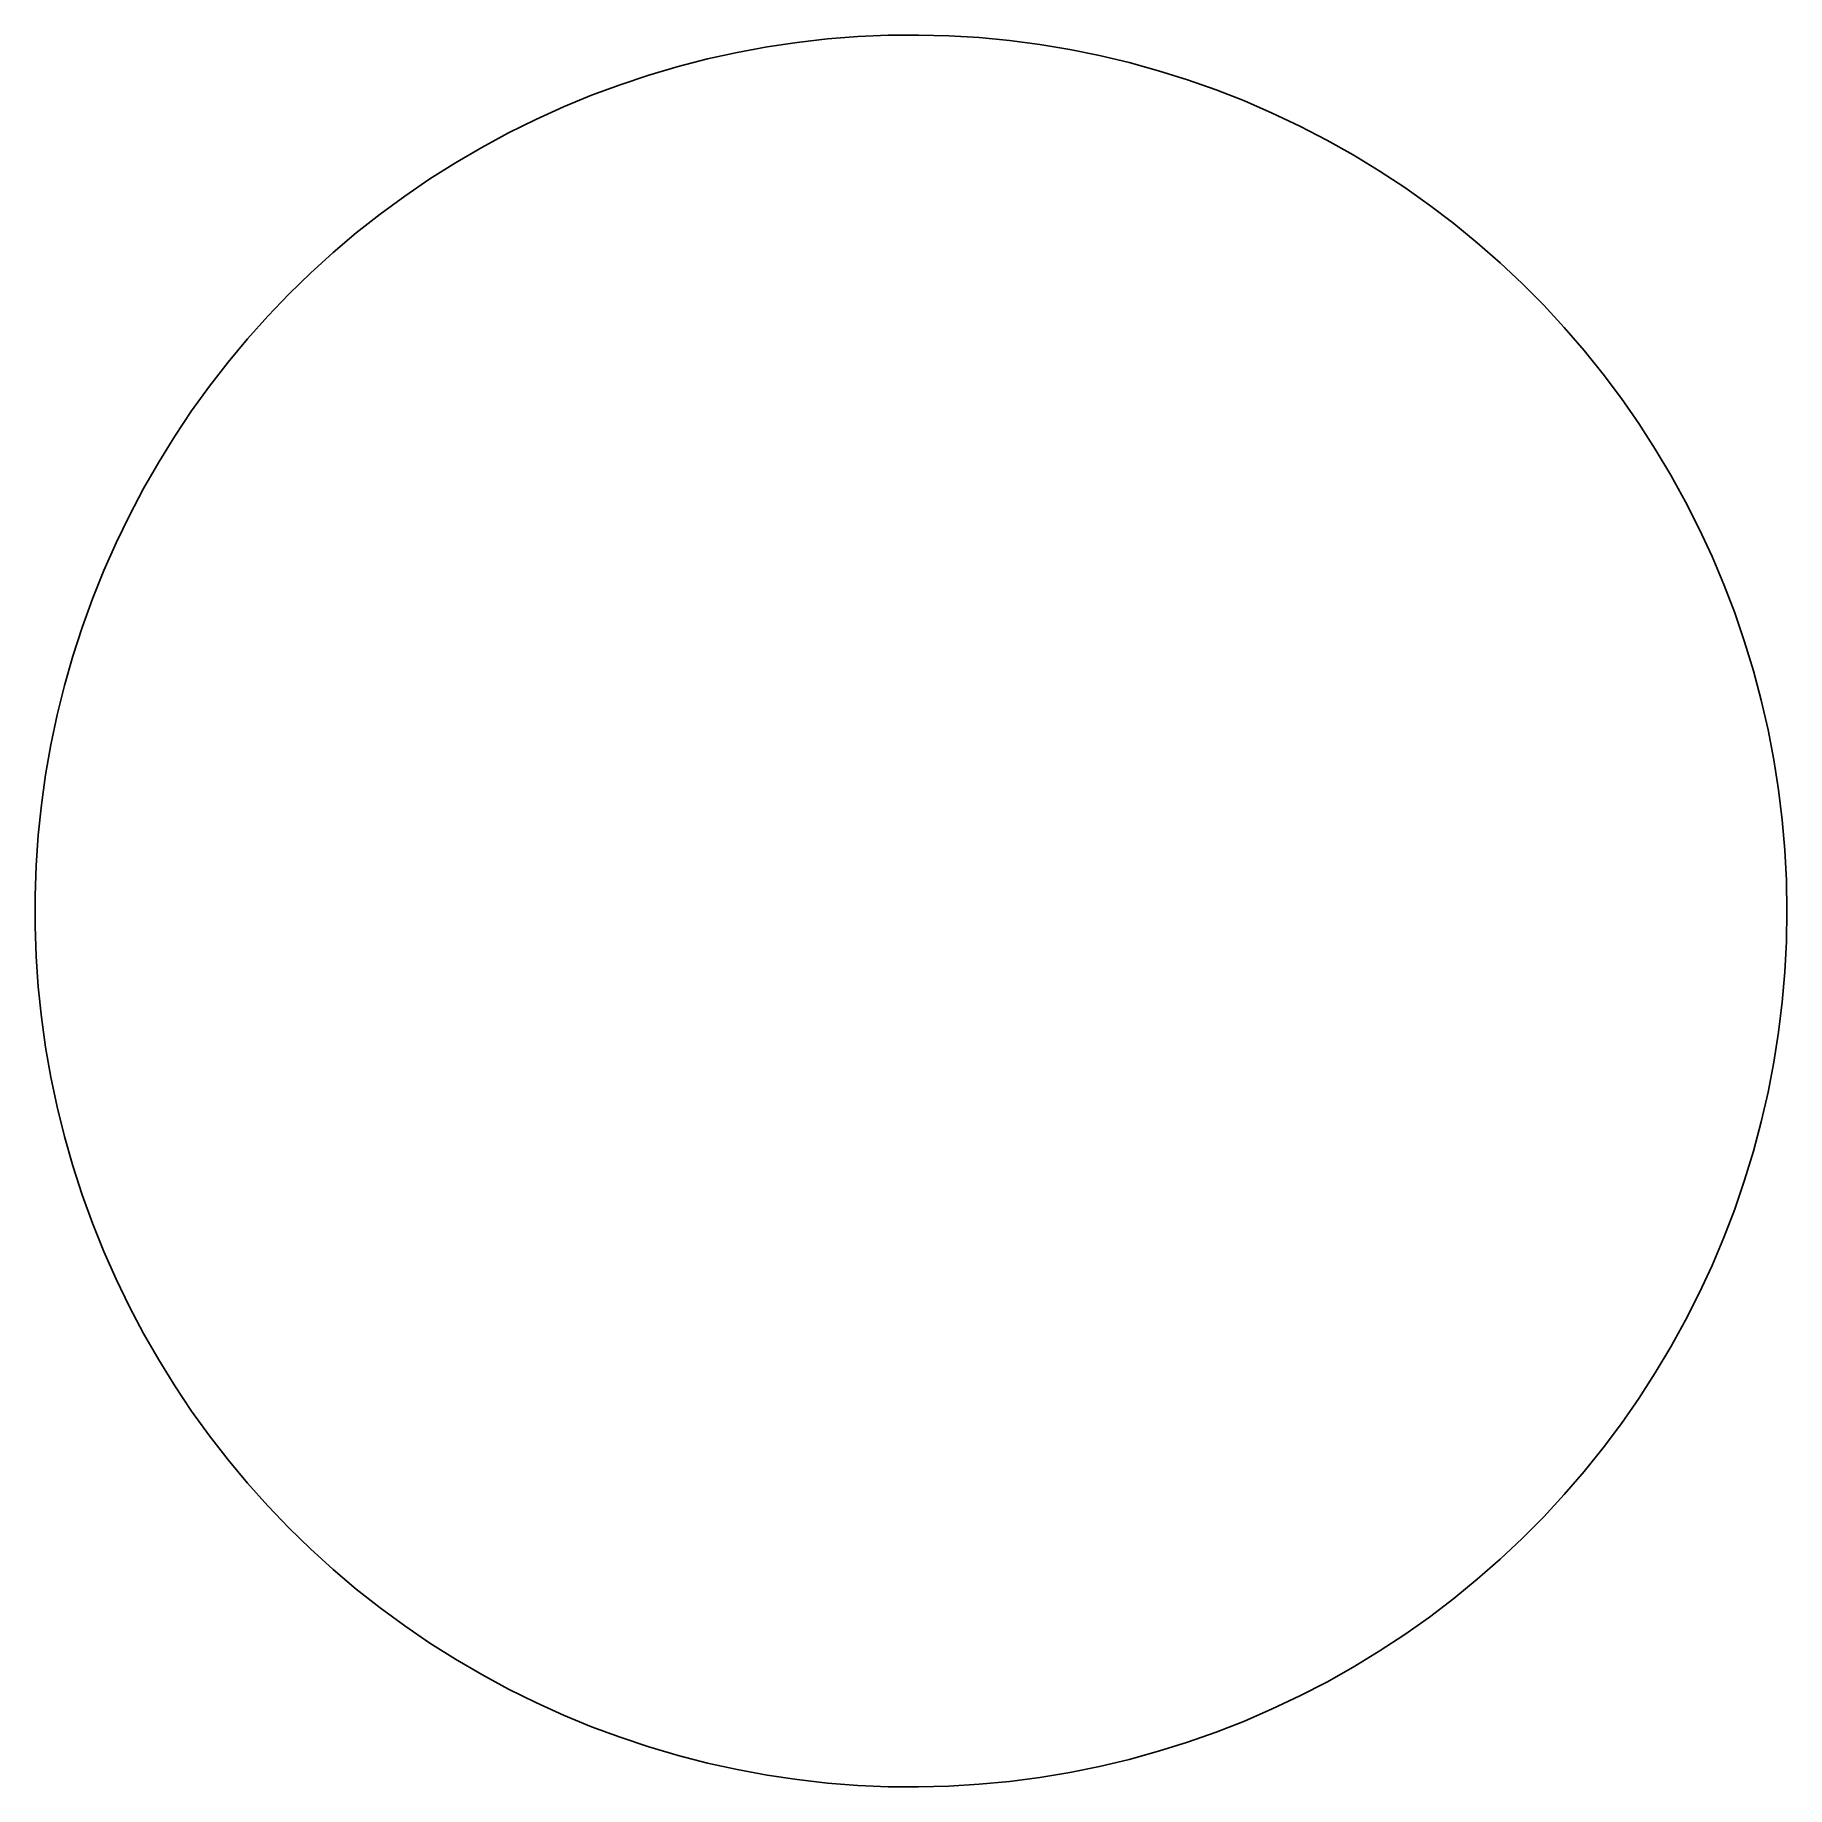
# Model space of a CAD drawing. Header units: millimetres. Extents: x 495.2 to 538.9, y 839.9 to 883.6.
import ezdxf

# ---------------------------------------------------------------- set-up
doc = ezdxf.new("R2010")
doc.units = ezdxf.units.MM
doc.layers.get('0').update_dxf_attribs({"color": 178, "true_color": 0x000000})

msp = doc.modelspace()

# ---------------------------------------------------------------- linework, layer by layer
for p, q in [((513.44, 883.319), (512.693, 883.181)), ((514.19, 883.43), (513.44, 883.319)), ((514.944, 883.516), (514.19, 883.43)), ((515.701, 883.575), (514.944, 883.516)), ((516.459, 883.608), (515.701, 883.575)), ((517.218, 883.615), (516.459, 883.608)), ((517.977, 883.595), (517.218, 883.615)), ((518.734, 883.549), (517.977, 883.595)), ((519.49, 883.476), (518.734, 883.549)), ((520.243, 883.378), (519.49, 883.476)), ((520.991, 883.253), (520.243, 883.378)), ((511.952, 883.018), (511.217, 882.829)), ((512.693, 883.181), (511.952, 883.018)), ((521.735, 883.103), (520.991, 883.253)), ((522.473, 882.927), (521.735, 883.103)), ((523.205, 882.725), (522.473, 882.927)), ((510.489, 882.614), (509.769, 882.375)), ((511.217, 882.829), (510.489, 882.614)), ((523.929, 882.498), (523.205, 882.725)), ((524.645, 882.246), (523.929, 882.498)), ((509.057, 882.111), (508.356, 881.822)), ((509.769, 882.375), (509.057, 882.111)), ((525.352, 881.969), (524.645, 882.246)), ((508.356, 881.822), (507.664, 881.509)), ((526.048, 881.668), (525.352, 881.969)), ((526.734, 881.343), (526.048, 881.668)), ((506.984, 881.172), (506.316, 880.811)), ((507.664, 881.509), (506.984, 881.172)), ((527.408, 880.994), (526.734, 881.343)), ((506.316, 880.811), (505.661, 880.428)), ((528.07, 880.623), (527.408, 880.994)), ((505.661, 880.428), (505.02, 880.022)), ((528.718, 880.228), (528.07, 880.623)), ((505.02, 880.022), (504.393, 879.594)), ((529.353, 879.811), (528.718, 880.228)), ((529.972, 879.372), (529.353, 879.811)), ((504.393, 879.594), (503.781, 879.145)), ((530.576, 878.913), (529.972, 879.372)), ((503.781, 879.145), (503.185, 878.675)), ((503.185, 878.675), (502.606, 878.184)), ((531.163, 878.432), (530.576, 878.913)), ((502.606, 878.184), (502.045, 877.674)), ((531.734, 877.931), (531.163, 878.432)), ((502.045, 877.674), (501.501, 877.144)), ((532.286, 877.411), (531.734, 877.931)), ((532.821, 876.872), (532.286, 877.411)), ((501.501, 877.144), (500.976, 876.596)), ((533.336, 876.315), (532.821, 876.872)), ((500.976, 876.596), (500.471, 876.03)), ((533.832, 875.74), (533.336, 876.315)), ((500.471, 876.03), (499.985, 875.447)), ((499.985, 875.447), (499.52, 874.847)), ((534.307, 875.149), (533.832, 875.74)), ((534.762, 874.541), (534.307, 875.149)), ((499.52, 874.847), (499.076, 874.231)), ((499.076, 874.231), (498.654, 873.601)), ((535.195, 873.918), (534.762, 874.541)), ((535.606, 873.28), (535.195, 873.918)), ((498.654, 873.601), (498.253, 872.956)), ((535.995, 872.628), (535.606, 873.28)), ((498.253, 872.956), (497.876, 872.297)), ((536.361, 871.963), (535.995, 872.628)), ((497.876, 872.297), (497.521, 871.626)), ((536.704, 871.286), (536.361, 871.963)), ((497.521, 871.626), (497.19, 870.943)), ((537.023, 870.598), (536.704, 871.286)), ((497.19, 870.943), (496.883, 870.249)), ((496.883, 870.249), (496.6, 869.545)), ((537.318, 869.898), (537.023, 870.598)), ((537.589, 869.189), (537.318, 869.898)), ((496.6, 869.545), (496.342, 868.831)), ((537.834, 868.471), (537.589, 869.189)), ((496.342, 868.831), (496.109, 868.109)), ((538.055, 867.745), (537.834, 868.471)), ((496.109, 868.109), (495.901, 867.379)), ((538.251, 867.012), (538.055, 867.745)), ((495.901, 867.379), (495.718, 866.643)), ((538.42, 866.272), (538.251, 867.012)), ((495.718, 866.643), (495.561, 865.9)), ((538.564, 865.527), (538.42, 866.272)), ((495.561, 865.9), (495.43, 865.153)), ((538.682, 864.777), (538.564, 865.527)), ((495.43, 865.153), (495.325, 864.401)), ((538.774, 864.024), (538.682, 864.777)), ((495.325, 864.401), (495.246, 863.646)), ((495.246, 863.646), (495.194, 862.889)), ((538.84, 863.268), (538.774, 864.024)), ((538.88, 862.51), (538.84, 863.268)), ((495.194, 862.889), (495.167, 862.13)), ((538.893, 861.751), (538.88, 862.51)), ((495.167, 862.13), (495.167, 861.371)), ((538.88, 860.992), (538.893, 861.751)), ((495.167, 861.371), (495.194, 860.613)), ((538.84, 860.234), (538.88, 860.992)), ((495.194, 860.613), (495.246, 859.856)), ((538.774, 859.478), (538.84, 860.234)), ((495.246, 859.856), (495.325, 859.101)), ((538.682, 858.725), (538.774, 859.478)), ((495.325, 859.101), (495.43, 858.349)), ((538.564, 857.975), (538.682, 858.725)), ((495.43, 858.349), (495.561, 857.602)), ((538.42, 857.23), (538.564, 857.975)), ((495.561, 857.602), (495.718, 856.859)), ((538.251, 856.49), (538.42, 857.23)), ((495.718, 856.859), (495.901, 856.123)), ((538.055, 855.757), (538.251, 856.49)), ((495.901, 856.123), (496.109, 855.393)), ((537.834, 855.031), (538.055, 855.757)), ((496.109, 855.393), (496.342, 854.67)), ((537.589, 854.312), (537.834, 855.031)), ((496.342, 854.67), (496.6, 853.957)), ((537.318, 853.603), (537.589, 854.312)), ((496.6, 853.957), (496.883, 853.252)), ((537.023, 852.904), (537.318, 853.603)), ((496.883, 853.252), (497.19, 852.558)), ((536.704, 852.215), (537.023, 852.904)), ((497.19, 852.558), (497.521, 851.875)), ((497.521, 851.875), (497.876, 851.204)), ((536.361, 851.538), (536.704, 852.215)), ((535.995, 850.874), (536.361, 851.538)), ((497.876, 851.204), (498.253, 850.546)), ((498.253, 850.546), (498.654, 849.901)), ((535.606, 850.222), (535.995, 850.874)), ((535.195, 849.584), (535.606, 850.222)), ((498.654, 849.901), (499.076, 849.271)), ((499.076, 849.271), (499.52, 848.655)), ((534.762, 848.961), (535.195, 849.584)), ((534.307, 848.353), (534.762, 848.961)), ((499.52, 848.655), (499.985, 848.055)), ((533.832, 847.761), (534.307, 848.353)), ((499.985, 848.055), (500.471, 847.472)), ((500.471, 847.472), (500.976, 846.906)), ((533.336, 847.187), (533.832, 847.761)), ((532.821, 846.629), (533.336, 847.187)), ((500.976, 846.906), (501.501, 846.358)), ((532.286, 846.09), (532.821, 846.629)), ((501.501, 846.358), (502.045, 845.828)), ((502.045, 845.828), (502.606, 845.318)), ((531.734, 845.57), (532.286, 846.09)), ((502.606, 845.318), (503.185, 844.827)), ((531.163, 845.07), (531.734, 845.57)), ((503.185, 844.827), (503.781, 844.357)), ((530.576, 844.589), (531.163, 845.07)), ((529.972, 844.129), (530.576, 844.589)), ((503.781, 844.357), (504.393, 843.907)), ((529.353, 843.691), (529.972, 844.129)), ((504.393, 843.907), (505.02, 843.48)), ((528.718, 843.274), (529.353, 843.691)), ((505.02, 843.48), (505.661, 843.074)), ((505.661, 843.074), (506.316, 842.691)), ((528.07, 842.879), (528.718, 843.274)), ((506.316, 842.691), (506.984, 842.33)), ((527.408, 842.507), (528.07, 842.879)), ((506.984, 842.33), (507.664, 841.993)), ((526.734, 842.159), (527.408, 842.507)), ((507.664, 841.993), (508.356, 841.68)), ((525.352, 841.533), (526.048, 841.834)), ((526.048, 841.834), (526.734, 842.159)), ((508.356, 841.68), (509.057, 841.391)), ((509.057, 841.391), (509.769, 841.127)), ((524.645, 841.256), (525.352, 841.533)), ((509.769, 841.127), (510.489, 840.887)), ((510.489, 840.887), (511.217, 840.673)), ((523.205, 840.777), (523.929, 841.004)), ((523.929, 841.004), (524.645, 841.256)), ((511.217, 840.673), (511.952, 840.484)), ((511.952, 840.484), (512.693, 840.321)), ((521.735, 840.399), (522.473, 840.575)), ((522.473, 840.575), (523.205, 840.777)), ((512.693, 840.321), (513.44, 840.183)), ((513.44, 840.183), (514.19, 840.071)), ((514.19, 840.071), (514.944, 839.986)), ((518.734, 839.953), (519.49, 840.025)), ((519.49, 840.025), (520.243, 840.124)), ((520.243, 840.124), (520.991, 840.249)), ((520.991, 840.249), (521.735, 840.399)), ((514.944, 839.986), (515.701, 839.927)), ((515.701, 839.927), (516.459, 839.894)), ((516.459, 839.894), (517.218, 839.887)), ((517.218, 839.887), (517.977, 839.907)), ((517.977, 839.907), (518.734, 839.953))]:
    msp.add_line(p, q)

doc.saveas('drawing.dxf')
